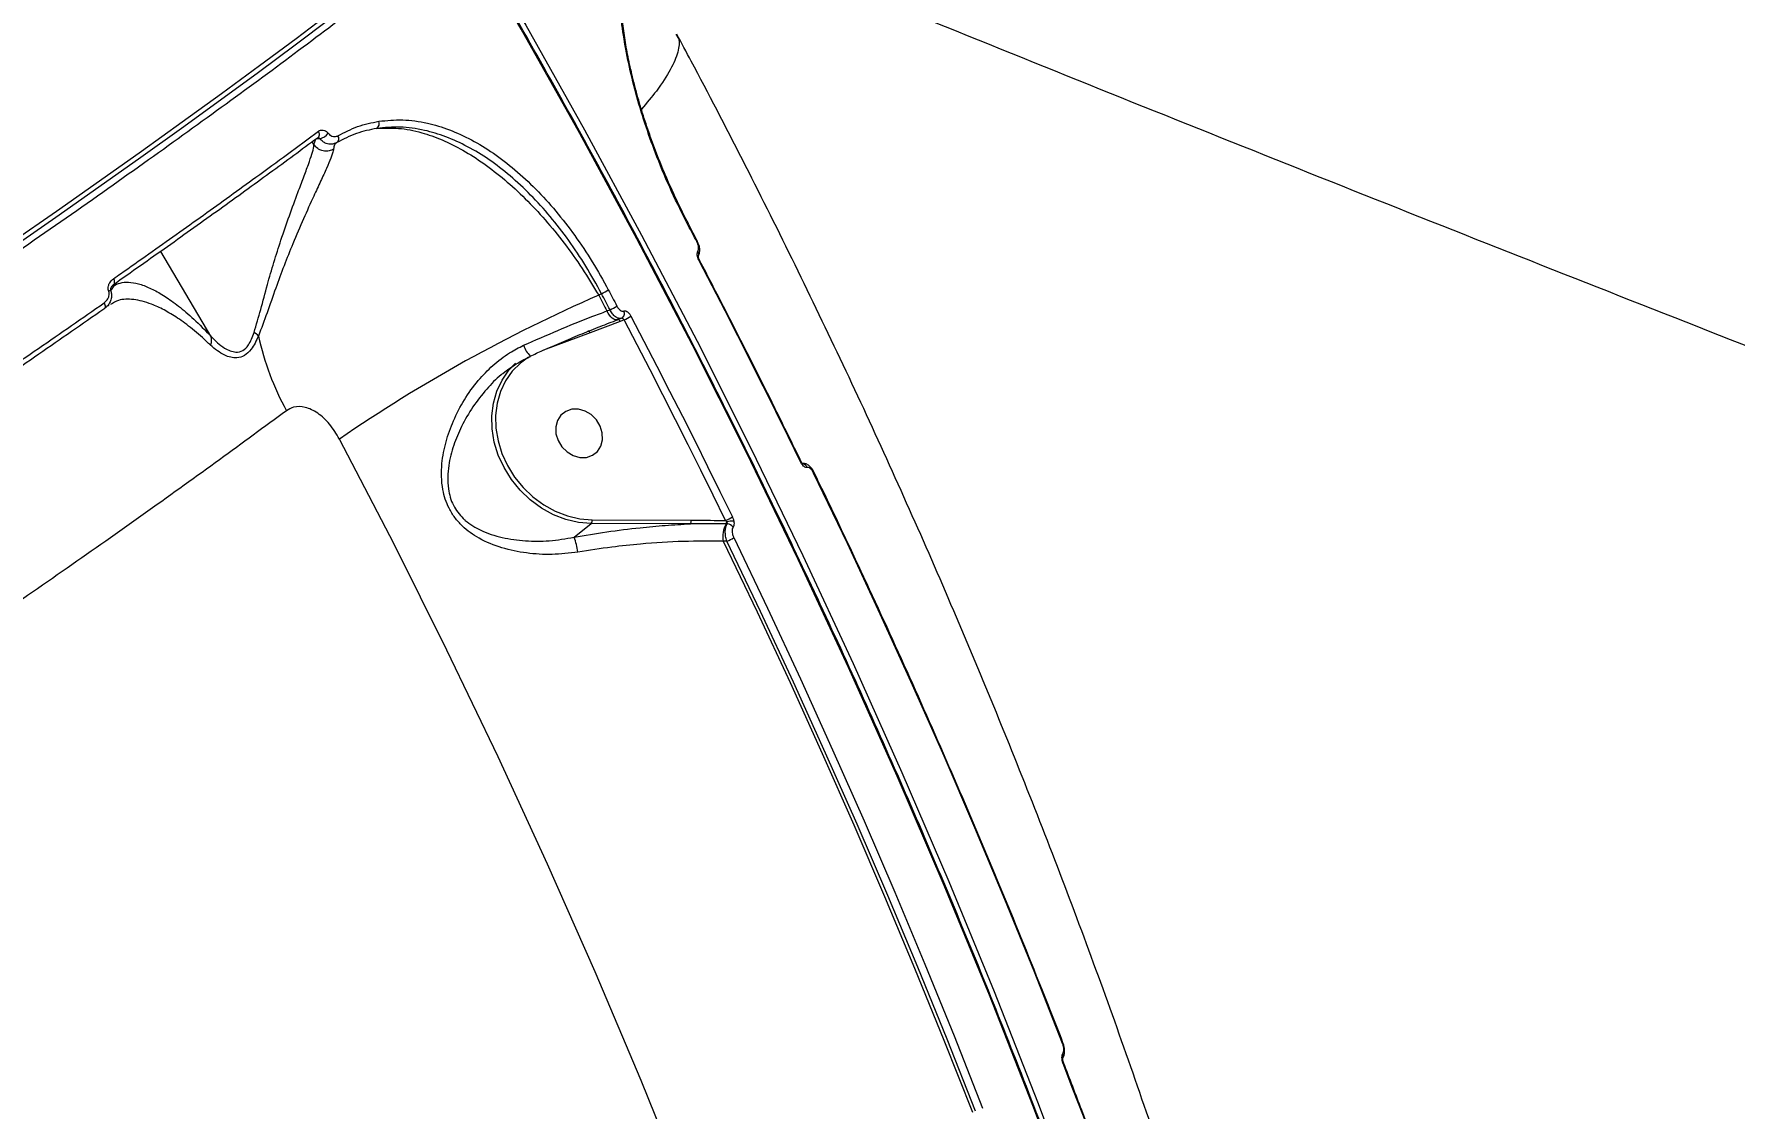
# Model space of a CAD drawing. Header units: millimetres. Extents: x -7245 to 6306, y -6696 to 5973.
# Drawn here: x 2650.9 to 2947.6, y -1444.3 to -1256.7 of the extents above; entities that cross this region are included whole.
import ezdxf

# ---------------------------------------------------------------- set-up
doc = ezdxf.new("R2010")
doc.units = ezdxf.units.MM
for name, color, linetype in [('DIKOM_ОБЪЕКТ', 7, 'Continuous'), ('DIKOM_РАЗМЕР_ЗОНА', 7, 'Continuous'), ('DIKOM_РАЗМЕР_ОБЪЕКТА', 7, 'Continuous')]:
    doc.layers.add(name, color=color, linetype=linetype)
doc.styles.add('style1', font='arial.ttf', dxfattribs={"width": 0.8})
doc.dimstyles.new('1-50', dxfattribs={"dimtxt": 300, "dimasz": 200, "dimexe": 100, "dimexo": 0, "dimgap": 100, "dimtad": 1, "dimtxsty": 'style1', "dimcen": 200, "dimclrd": 7, "dimclre": 7, "dimclrt": 7, "dimadec": 1, "dimazin": 2, "dimtfac": 1, "dimtmove": 0, "dimatfit": 2, "dimfxl": 0, "dimlwd": 25, "dimlwe": 18, "dimarcsym": 0})

# ---------------------------------------------------------------- blocks, each defined once
blk = doc.blocks.new('*D10')
at = {"layer": 'Defpoints', "color": 0, "transparency": 16777216}
for p in [(-4365.71, 2792.53), (4306.16, 475.6), (4306.16, -5965.27)]:
    blk.add_point(p, dxfattribs=at)
at = {"layer": 'DIKOM_РАЗМЕР_ОБЪЕКТА', "color": 7, "lineweight": 18, "transparency": 16777216}
for p, q in [((-4365.71, 2792.53), (-4365.71, -6065.27)), ((4306.16, 475.6), (4306.16, -6065.27))]:
    blk.add_line(p, q, dxfattribs=at)
at = {"layer": 'DIKOM_РАЗМЕР_ОБЪЕКТА', "color": 7, "lineweight": 25, "transparency": 16777216}
blk.add_line((-4165.71, -5965.27), (4106.16, -5965.27), dxfattribs=at)
at = {"layer": 'DIKOM_РАЗМЕР_ОБЪЕКТА', "color": 7, "transparency": 16777216}
for points in [[(-4165.71, -5931.93), (-4165.71, -5998.6), (-4365.71, -5965.27)], [(4106.16, -5931.93), (4106.16, -5998.6), (4306.16, -5965.27)]]:
    blk.add_solid(points, dxfattribs=at)
at = {"layer": 'DIKOM_РАЗМЕР_ОБЪЕКТА', "color": 7, "transparency": 16777216, "insert": (-85.78, -5712.1), "char_height": 300, "attachment_point": 5, "style": 'style1'}
blk.add_mtext('8650', dxfattribs=at)
blk = doc.blocks.new('*D12')
at = {"layer": 'Defpoints', "color": 0, "transparency": 16777216}
for p in [(-5865.71, 123.34), (6306.18, -91.92), (6306.18, -6596.14)]:
    blk.add_point(p, dxfattribs=at)
at = {"layer": 'DIKOM_РАЗМЕР_ЗОНА', "color": 7, "lineweight": 18, "transparency": 16777216}
for p, q in [((-5865.71, 123.34), (-5865.71, -6696.14)), ((6306.18, -91.92), (6306.18, -6696.14))]:
    blk.add_line(p, q, dxfattribs=at)
at = {"layer": 'DIKOM_РАЗМЕР_ЗОНА', "color": 7, "lineweight": 25, "transparency": 16777216}
blk.add_line((-5665.71, -6596.14), (6106.18, -6596.14), dxfattribs=at)
at = {"layer": 'DIKOM_РАЗМЕР_ЗОНА', "color": 7, "transparency": 16777216}
for points in [[(-5665.71, -6562.81), (-5665.71, -6629.48), (-5865.71, -6596.14)], [(6106.18, -6562.81), (6106.18, -6629.48), (6306.18, -6596.14)]]:
    blk.add_solid(points, dxfattribs=at)
at = {"layer": 'DIKOM_РАЗМЕР_ЗОНА', "color": 7, "transparency": 16777216, "insert": (-71.19, -6342.97), "char_height": 300, "attachment_point": 5, "style": 'style1'}
blk.add_mtext('12150', dxfattribs=at)

msp = doc.modelspace()

# ---------------------------------------------------------------- linework, layer by layer
at = {"layer": 'DIKOM_ОБЪЕКТ', "color": 7, "linetype": 'Continuous', "lineweight": 15}
for p, q in [((2699.756, -1276.033), (2699.476, -1275.559)), ((2699.756, -1276.033), (2700.097, -1275.06)), ((2700.788, -1275.01), (2700.097, -1275.06)), ((2699.758, -1276.036), (2699.756, -1276.033)), ((2765.183, -1290.026), (2765.176, -1290.02)), ((2766.664, -1292.838), (2765.183, -1290.026)), ((2681.771, -1309.482), (2673.019, -1294.692)), ((2665.252, -1300.17), (2664.982, -1300.564)), ((2749.971, -1302.072), (2749.47, -1302.333)), ((2663.6, -1304.257), (2663.819, -1304.069)), ((2663.937, -1304.135), (2663.86, -1304.175)), ((2750.917, -1305.081), (2751.451, -1304.882)), ((2753.195, -1306.899), (2747.956, -1308.9)), ((2752.816, -1306.596), (2753.444, -1306.361)), ((2753.915, -1306.63), (2753.195, -1306.899)), ((2747.956, -1308.9), (2739.809, -1311.943)), ((2733.074, -1315.785), (2732.725, -1316.044)), ((2785.162, -1331.709), (2785.037, -1331.709)), ((2785.069, -1331.745), (2785.168, -1331.746)), ((2745.173, -1344.608), (2748.17, -1342.187)), ((2765.467, -1342.248), (2748.17, -1342.187)), ((2748.305, -1341.549), (2765.602, -1341.611)), ((2771.928, -1342.276), (2771.72, -1342.275)), ((2771.844, -1345.293), (2771.214, -1345.291))]:
    msp.add_line(p, q, dxfattribs=at)
at = {"layer": 'DIKOM_ОБЪЕКТ', "color": 7, "linetype": 'Continuous', "lineweight": 15, "flags": 128}
for points in [[(2760.874, -1203.579), (2760.37, -1204.17), (2758.093, -1206.733), (2755.52, -1209.461), (2752.653, -1212.351), (2749.495, -1215.401), (2746.048, -1218.609), (2742.316, -1221.972), (2738.301, -1225.486), (2734.007, -1229.149), (2729.437, -1232.958), (2724.595, -1236.91), (2719.486, -1241.001), (2714.113, -1245.228), (2708.482, -1249.588), (2702.596, -1254.076), (2696.462, -1258.688), (2690.083, -1263.422), (2683.466, -1268.273), (2676.616, -1273.237), (2669.538, -1278.309), (2662.239, -1283.486), (2654.725, -1288.763), (2647.003, -1294.136)], [(2726.236, -1237.07), (2736.762, -1255.195), (2747.008, -1273.459), (2756.969, -1291.855), (2766.643, -1310.381), (2776.027, -1329.027), (2785.117, -1347.791), (2793.912, -1366.665), (2802.408, -1385.645), (2810.604, -1404.723), (2818.496, -1423.895), (2826.082, -1443.155), (2833.359, -1462.497)], [(2832.539, -1463.161), (2825.261, -1443.819), (2817.675, -1424.559), (2809.783, -1405.386), (2801.588, -1386.307), (2793.091, -1367.328), (2784.297, -1348.454), (2775.206, -1329.691), (2765.822, -1311.043), (2756.148, -1292.519), (2746.187, -1274.122), (2735.942, -1255.858), (2725.415, -1237.733)], [(2647.069, -1293.02), (2654.81, -1287.635), (2662.342, -1282.345), (2669.658, -1277.156), (2676.752, -1272.071), (2683.619, -1267.096), (2690.252, -1262.233), (2696.646, -1257.488), (2702.795, -1252.864)], [(2765.183, -1290.026), (2765.183, -1290.042), (2765.157, -1290.08), (2765.1, -1290.134)], [(2766.581, -1292.946), (2766.397, -1292.595), (2766.212, -1292.243), (2766.027, -1291.892), (2765.842, -1291.54), (2765.656, -1291.188), (2765.471, -1290.837), (2765.286, -1290.486), (2765.1, -1290.134)], [(2766.664, -1292.838), (2766.664, -1292.854), (2766.638, -1292.893), (2766.581, -1292.946)], [(2767.082, -1296.243), (2767.082, -1296.26), (2767.055, -1296.299), (2766.997, -1296.353)], [(2784.697, -1331.423), (2782.541, -1327.016), (2780.369, -1322.616), (2778.181, -1318.222), (2775.976, -1313.835), (2773.756, -1309.455), (2771.519, -1305.081), (2769.266, -1300.713), (2766.997, -1296.353)], [(2664.687, -1300.568), (2664.793, -1300.498), (2664.876, -1300.399), (2664.932, -1300.274), (2664.96, -1300.127), (2664.959, -1299.965), (2664.928, -1299.793), (2664.868, -1299.617), (2664.783, -1299.446)], [(2749.47, -1302.333), (2749.651, -1302.676), (2749.832, -1303.02), (2750.013, -1303.363), (2750.194, -1303.707), (2750.375, -1304.05), (2750.556, -1304.394), (2750.737, -1304.738), (2750.917, -1305.081)], [(2751.451, -1304.882), (2751.266, -1304.53), (2751.082, -1304.179), (2750.897, -1303.828), (2750.712, -1303.476), (2750.527, -1303.126), (2750.342, -1302.774), (2750.156, -1302.423), (2749.971, -1302.072)], [(2751.149, -1301.409), (2751.334, -1301.76), (2751.52, -1302.112), (2751.705, -1302.463), (2751.89, -1302.815), (2752.075, -1303.167), (2752.26, -1303.518), (2752.445, -1303.869), (2752.63, -1304.221)], [(2663.138, -1303.671), (2663.221, -1303.838), (2663.28, -1304.008), (2663.312, -1304.175), (2663.317, -1304.333), (2663.295, -1304.476), (2663.245, -1304.601), (2663.17, -1304.701), (2663.073, -1304.774)], [(2752.816, -1306.596), (2752.595, -1306.637), (2752.355, -1306.605), (2752.102, -1306.502), (2751.843, -1306.329), (2751.588, -1306.092), (2751.344, -1305.799), (2751.118, -1305.459), (2750.917, -1305.081)], [(2747.956, -1308.9), (2747.911, -1308.816), (2747.86, -1308.742), (2747.804, -1308.68), (2747.746, -1308.633), (2747.689, -1308.602), (2747.634, -1308.589), (2747.584, -1308.595), (2747.577, -1308.597)], [(2753.195, -1306.899), (2753.155, -1306.823), (2753.11, -1306.756), (2753.061, -1306.697), (2753.01, -1306.649), (2752.958, -1306.615), (2752.908, -1306.594), (2752.86, -1306.588), (2752.816, -1306.596)], [(2771.6, -1341.672), (2769.446, -1337.268), (2767.276, -1332.872), (2765.089, -1328.481), (2762.886, -1324.098), (2760.667, -1319.721), (2758.433, -1315.351), (2756.182, -1310.987), (2753.915, -1306.63)], [(2755.097, -1305.97), (2757.366, -1310.33), (2759.619, -1314.697), (2761.856, -1319.071), (2764.077, -1323.452), (2766.281, -1327.839), (2768.469, -1332.233), (2770.642, -1336.633), (2772.798, -1341.04)], [(2748.17, -1342.187), (2745.951, -1342.008), (2743.73, -1341.494), (2741.554, -1340.653), (2739.473, -1339.506), (2737.532, -1338.077), (2735.773, -1336.396), (2734.234, -1334.502), (2732.949, -1332.436), (2731.946, -1330.242), (2731.248, -1327.969), (2730.869, -1325.666), (2730.818, -1323.384), (2731.096, -1321.173), (2731.697, -1319.08), (2732.607, -1317.153), (2733.807, -1315.433), (2734.964, -1314.226)], [(2737.219, -1313.145), (2735.796, -1314.175), (2734.377, -1315.606), (2733.213, -1317.274), (2732.331, -1319.143), (2731.748, -1321.172), (2731.479, -1323.317), (2731.528, -1325.529), (2731.895, -1327.762), (2732.572, -1329.967), (2733.545, -1332.094), (2734.79, -1334.098), (2736.283, -1335.935), (2737.989, -1337.564), (2739.871, -1338.95), (2741.889, -1340.062), (2743.998, -1340.877), (2746.153, -1341.376), (2748.305, -1341.549)], [(2747.345, -1330.642), (2748.391, -1330.28), (2749.248, -1329.609), (2749.847, -1328.681), (2750.139, -1327.572), (2750.1, -1326.373), (2749.733, -1325.18), (2749.069, -1324.09), (2748.161, -1323.191), (2747.082, -1322.556), (2745.921, -1322.237), (2744.77, -1322.259), (2743.724, -1322.62), (2742.867, -1323.292), (2742.268, -1324.22), (2741.976, -1325.328), (2742.015, -1326.528), (2742.382, -1327.721), (2743.046, -1328.811), (2743.954, -1329.71), (2745.033, -1330.345), (2746.195, -1330.664), (2747.345, -1330.642)], [(2844.179, -1770.477), (2841.683, -1750.803), (2838.851, -1731.122), (2835.683, -1711.442), (2832.181, -1691.768), (2828.346, -1672.106), (2824.178, -1652.464), (2819.68, -1632.846), (2814.853, -1613.261), (2809.697, -1593.712), (2804.216, -1574.208), (2798.41, -1554.754), (2792.282, -1535.357), (2785.833, -1516.021), (2779.066, -1496.755), (2771.982, -1477.563), (2764.584, -1458.452), (2756.875, -1439.428), (2748.856, -1420.498), (2740.53, -1401.666), (2731.9, -1382.939), (2722.97, -1364.324), (2713.74, -1345.826), (2704.215, -1327.45)], [(2784.78, -1331.308), (2784.781, -1331.327), (2784.755, -1331.368), (2784.697, -1331.423)], [(2787.072, -1333.278), (2787.073, -1333.295), (2787.048, -1333.336), (2786.991, -1333.391)], [(2830.44, -1432.977), (2825.462, -1420.386), (2820.354, -1407.834), (2815.115, -1395.32), (2809.747, -1382.846), (2804.249, -1370.415), (2798.624, -1358.028), (2792.871, -1345.686), (2786.991, -1333.391)], [(2771.214, -1345.291), (2777.103, -1357.6), (2782.864, -1369.957), (2788.498, -1382.359), (2794.003, -1394.805), (2799.378, -1407.293), (2804.624, -1419.822), (2809.739, -1432.391), (2814.722, -1444.996)], [(2815.257, -1444.797), (2810.283, -1432.217), (2805.179, -1419.675), (2799.945, -1407.171), (2794.581, -1394.708), (2789.088, -1382.287), (2783.467, -1369.909), (2777.719, -1357.578), (2771.844, -1345.293)], [(2773.04, -1344.666), (2778.92, -1356.961), (2784.673, -1369.303), (2790.298, -1381.69), (2795.795, -1394.121), (2801.164, -1406.594), (2806.402, -1419.109), (2811.511, -1431.661), (2816.489, -1444.252)], [(2830.516, -1432.855), (2830.518, -1432.874), (2830.496, -1432.92), (2830.44, -1432.977)], [(2830.626, -1436.374), (2830.627, -1436.395), (2830.604, -1436.441), (2830.547, -1436.498)], [(2843.792, -1472.209), (2842.194, -1467.731), (2840.58, -1463.257), (2838.949, -1458.787), (2837.302, -1454.321), (2835.638, -1449.859), (2833.957, -1445.401), (2832.26, -1440.948), (2830.547, -1436.498)]]:
    msp.add_lwpolyline(points, dxfattribs=at)
at = {"layer": 'DIKOM_ОБЪЕКТ', "color": 7, "linetype": 'Continuous', "lineweight": 15}
for centre, radius, start, end in [((2710.113, -1272.366), 1.051, 306.04359, 22.61738), ((2699.906, -1274.221), 0.823, 304.67164, 37.94624), ((2700.27, -1272.624), 2.441, 282.26979, 324.09279), ((2703.219, -1274.982), 0.887, 307.47587, 33.69953), ((2766.123, -1295.126), 0.822, 329.4326, 35.52201), ((2665.21, -1304.872), 3.5, 105.80073, 111.21295), ((2858.574, -1552.235), 272.681, 113.58547, 124.47721), ((2747.364, -1296.065), 6.549, 293.45969, 305.30811), ((2748.903, -1298.95), 6.455, 293.24498, 305.26185), ((2753.031, -1305.52), 0.937, 296.18217, 26.99), ((2751.405, -1300.746), 6.397, 293.09866, 305.25541), ((2687.61, -1311.607), 3.271, 41.01246, 58.42817), ((2737.475, -1299.18), 48.498, 192.23837, 208.73956), ((2740.628, -1309.733), 4.467, 197.5004, 226.05296), ((2784.739, -1331.93), 0.369, 343.27276, 37.55812), ((2784.882, -1332.764), 1.029, 20.29403, 77.4529), ((2769.606, -1336.441), 5.598, 290.87165, 304.76291), ((2747.548, -1341.722), 0.776, 323.27027, 12.90922), ((2764.845, -1341.784), 0.776, 323.25668, 12.92281), ((2775.489, -1344.459), 4.356, 149.91389, 191.01164), ((2771.144, -1341.902), 0.687, 327.07222, 358.81859), ((2772.784, -1344.77), 3.008, 85.00287, 108.47028), ((2771.9, -1343.469), 1.193, 31.11065, 88.66229), ((2734.891, -1348.67), 11.056, 7.7219, 21.55503), ((2769.881, -1340.097), 5.554, 290.704, 304.66987), ((2829.806, -1435.114), 0.786, 328.78943, 28.68732)]:
    msp.add_arc(centre, radius, start, end, dxfattribs=at)
for points, knots in [([(2765.1, -1290.134), (2764.111, -1288.183), (2762.133, -1284.279), (2759.697, -1278.478), (2757.686, -1272.92), (2756.08, -1267.668), (2754.786, -1262.505), (2753.83, -1257.504), (2753.206, -1252.729), (2752.913, -1248.242), (2752.968, -1244.127), (2753.322, -1240.381), (2753.82, -1238.274), (2754.069, -1237.222)], [0, 0, 0, 0, 0.1021815, 0.2043649, 0.2924913, 0.3808936, 0.4690155, 0.5574019, 0.6460742, 0.734466, 0.8228794, 0.911577, 1, 1, 1, 1]), ([(3085.728, -1363.662), (3064.802, -1355.677), (3022.948, -1339.705), (2960.603, -1315.47), (2898.559, -1291.032), (2836.852, -1266.376), (2790.429, -1247.577), (2764.607, -1237.026), (2759.173, -1234.806)], [0, 0, 0, 0, 0.1898656, 0.3797463, 0.5696367, 0.7595266, 0.949399, 1, 1, 1, 1]), ([(2725.415, -1237.733), (2723.499, -1239.27), (2718.297, -1243.441), (2708.98, -1250.678), (2697.241, -1259.55), (2684.559, -1268.893), (2671.015, -1278.655), (2656.665, -1288.793), (2641.547, -1299.276), (2625.672, -1310.096), (2609.08, -1321.228), (2591.83, -1332.633), (2574.004, -1344.26), (2555.682, -1356.052), (2536.919, -1367.977), (2517.736, -1380.015), (2498.174, -1392.145), (2478.297, -1404.328), (2458.198, -1416.508), (2437.971, -1428.627), (2417.926, -1440.5), (2398.101, -1452.108), (2378.524, -1463.442), (2359.004, -1474.618), (2339.623, -1485.586), (2320.467, -1496.298), (2301.352, -1506.856), (2282.326, -1517.224), (2263.429, -1527.374), (2244.956, -1537.15), (2226.99, -1546.509), (2209.616, -1555.402), (2192.894, -1563.802), (2176.865, -1571.682), (2161.543, -1579.04), (2146.969, -1585.857), (2133.205, -1592.105), (2120.336, -1597.741), (2109.11, -1602.467), (2102.539, -1605.075), (2099.605, -1606.239)], [0, 0, 0, 0, 0.0156522, 0.0424894, 0.0694114, 0.0963764, 0.1233416, 0.1502634, 0.1771007, 0.2039378, 0.2308598, 0.2578249, 0.2847899, 0.3117117, 0.3385493, 0.3653867, 0.3923086, 0.4192736, 0.4462386, 0.4731606, 0.4999979, 0.525846, 0.55177, 0.5777322, 0.6036943, 0.6296181, 0.6554664, 0.682304, 0.7092256, 0.736191, 0.7631561, 0.790078, 0.8169153, 0.8437527, 0.8706751, 0.8976401, 0.924605, 0.9515268, 0.9783645, 1, 1, 1, 1]), ([(2909.991, -1838.19), (2909.829, -1834.97), (2909.358, -1825.634), (2908.36, -1810.16), (2906.901, -1791.761), (2905.151, -1773.342), (2903.116, -1754.908), (2900.795, -1736.463), (2898.188, -1718.013), (2895.296, -1699.561), (2892.12, -1681.114), (2888.661, -1662.675), (2884.919, -1644.249), (2880.896, -1625.843), (2876.593, -1607.459), (2872.011, -1589.103), (2867.151, -1570.78), (2862.014, -1552.494), (2856.602, -1534.251), (2850.915, -1516.055), (2844.957, -1497.91), (2838.727, -1479.823), (2832.228, -1461.796), (2825.462, -1443.835), (2818.429, -1425.945), (2811.133, -1408.131), (2803.575, -1390.396), (2795.756, -1372.746), (2787.68, -1355.185), (2779.347, -1337.718), (2770.761, -1320.35), (2761.923, -1303.084), (2752.837, -1285.926), (2743.499, -1268.881), (2734.401, -1252.772), (2728.319, -1242.396), (2725.518, -1237.618)], [0, 0, 0, 0, 0.0157718, 0.0457287, 0.0756868, 0.1056442, 0.135602, 0.1655601, 0.195518, 0.2254759, 0.2554335, 0.2853919, 0.3153499, 0.3453077, 0.3752658, 0.4052245, 0.4351821, 0.4651404, 0.4950984, 0.525057, 0.5550154, 0.5849736, 0.6149319, 0.6448901, 0.6748489, 0.7048071, 0.7347659, 0.7647242, 0.7946827, 0.824641, 0.8545995, 0.8845578, 0.9145164, 0.9444748, 0.9744331, 1, 1, 1, 1]), ([(2765.231, -1289.99), (2765.129, -1289.802), (2764.396, -1288.452), (2763.133, -1285.844), (2761.457, -1282.185), (2759.915, -1278.467), (2758.51, -1274.736), (2757.258, -1271.022), (2756.167, -1267.359), (2755.244, -1263.777), (2754.498, -1260.303), (2753.922, -1256.954), (2753.506, -1253.731), (2753.248, -1250.63), (2753.147, -1247.665), (2753.204, -1244.862), (2753.419, -1242.253), (2753.759, -1239.927), (2754.095, -1238.602), (2754.253, -1237.98)], [0, 0, 0, 0, 0.0101748, 0.0731624, 0.1364524, 0.1998649, 0.2631574, 0.3261621, 0.3887348, 0.4507732, 0.5122354, 0.5730026, 0.6337023, 0.6949915, 0.7568168, 0.819095, 0.8817033, 0.9444698, 1, 1, 1, 1]), ([(2762.96, -1256.796), (2763.122, -1257.024), (2763.669, -1257.791), (2763.412, -1259.806), (2762.146, -1262.853), (2760.028, -1266.183), (2757.85, -1268.768), (2756.934, -1269.855)], [0, 0, 0, 0, 0.1018145, 0.3428874, 0.5841757, 0.8252435, 1, 1, 1, 1]), ([(2901.694, -1690.078), (2901.216, -1686.172), (2899.974, -1676.035), (2897.629, -1659.684), (2894.698, -1641.025), (2891.454, -1622.385), (2887.914, -1603.768), (2884.075, -1585.18), (2879.94, -1566.627), (2875.508, -1548.114), (2870.782, -1529.645), (2865.763, -1511.225), (2860.452, -1492.861), (2854.85, -1474.558), (2848.96, -1456.319), (2842.783, -1438.151), (2836.321, -1420.058), (2829.575, -1402.046), (2822.548, -1384.12), (2815.242, -1366.284), (2807.659, -1348.543), (2799.8, -1330.902), (2791.668, -1313.367), (2783.268, -1295.941), (2774.59, -1278.633), (2767.83, -1265.577), (2763.932, -1258.308), (2763.087, -1256.732)], [0, 0, 0, 0, 0.0260972, 0.0677346, 0.1093967, 0.1510823, 0.1927916, 0.2345216, 0.2762733, 0.3180437, 0.3598339, 0.4016428, 0.4434681, 0.4853092, 0.5271665, 0.5690371, 0.6109226, 0.6528209, 0.6947306, 0.7366526, 0.7785852, 0.8205272, 0.862479, 0.9044403, 0.9464091, 0.9883862, 1, 1, 1, 1]), ([(2703.957, -1274.49), (2705.082, -1273.904), (2707.349, -1272.723), (2709.832, -1272.217), (2711.083, -1271.962)], [0, 0, 0, 0, 0.4964654, 1, 1, 1, 1]), ([(2749.971, -1302.072), (2749.079, -1300.457), (2747.291, -1297.22), (2744.269, -1292.714), (2741.042, -1288.531), (2737.612, -1284.761), (2734.033, -1281.435), (2730.346, -1278.602), (2726.59, -1276.318), (2722.809, -1274.59), (2718.863, -1273.401), (2714.795, -1272.822), (2712.086, -1273.085), (2710.731, -1273.216)], [0, 0, 0, 0, 0.0886945, 0.1776689, 0.2663585, 0.3550656, 0.4440591, 0.5327662, 0.6211414, 0.709802, 0.7981765, 0.899089, 1, 1, 1, 1]), ([(2711.083, -1271.962), (2712.463, -1271.829), (2715.225, -1271.562), (2719.375, -1272.154), (2723.4, -1273.367), (2727.259, -1275.131), (2731.094, -1277.461), (2734.86, -1280.352), (2738.516, -1283.745), (2742.02, -1287.592), (2745.319, -1291.86), (2748.408, -1296.458), (2750.236, -1299.76), (2751.149, -1301.409)], [0, 0, 0, 0, 0.100971, 0.2019349, 0.2903369, 0.3790213, 0.4674234, 0.5561104, 0.6450898, 0.733781, 0.8224262, 0.9113565, 1, 1, 1, 1]), ([(2700.374, -1274.898), (2697.621, -1276.929), (2692.115, -1280.991), (2683.352, -1287.333), (2674.256, -1293.838), (2667.877, -1298.324), (2664.687, -1300.568)], [0, 0, 0, 0, 0.2493113, 0.4986278, 0.7493165, 1, 1, 1, 1]), ([(2664.783, -1299.446), (2665.196, -1299.156), (2667.266, -1297.705), (2672.581, -1293.961), (2680.524, -1288.312), (2690.491, -1281.13), (2696.954, -1276.368), (2700.555, -1273.715)], [0, 0, 0, 0, 0.0321652, 0.1608379, 0.4183982, 0.6759561, 1, 1, 1, 1]), ([(2700.788, -1275.01), (2700.77, -1274.986), (2700.739, -1274.946), (2700.679, -1274.888), (2700.598, -1274.834), (2700.548, -1274.83), (2700.517, -1274.828)], [0, 0, 0, 0, 0.1403541, 0.2372376, 0.5394939, 1, 1, 1, 1]), ([(2700.555, -1273.715), (2700.584, -1273.695), (2700.761, -1273.572), (2701.112, -1273.463), (2701.572, -1273.534), (2701.957, -1273.735), (2702.15, -1273.949), (2702.247, -1274.056)], [0, 0, 0, 0, 0.0640035, 0.3885626, 0.6455459, 0.8222163, 1, 1, 1, 1]), ([(2703.758, -1275.685), (2703.441, -1275.815), (2702.859, -1276.053), (2701.984, -1275.901), (2701.288, -1275.55), (2700.958, -1275.193), (2700.788, -1275.01)], [0, 0, 0, 0, 0.3312214, 0.6077691, 0.7983095, 1, 1, 1, 1]), ([(2702.247, -1274.056), (2702.348, -1274.167), (2702.549, -1274.39), (2702.955, -1274.602), (2703.456, -1274.694), (2703.778, -1274.562), (2703.957, -1274.49)], [0, 0, 0, 0, 0.1848171, 0.3685297, 0.6500676, 1, 1, 1, 1]), ([(2703.758, -1275.685), (2703.614, -1275.796), (2703.324, -1276.017), (2703.233, -1276.556), (2703.187, -1276.827)], [0, 0, 0, 0, 0.4978761, 1, 1, 1, 1]), ([(2710.731, -1273.216), (2709.524, -1273.46), (2707.094, -1273.953), (2704.875, -1275.105), (2703.758, -1275.685)], [0, 0, 0, 0, 0.4965025, 1, 1, 1, 1]), ([(2710.731, -1273.216), (2711.986, -1273.156), (2714.495, -1273.036), (2718.355, -1273.806), (2722.129, -1275.14), (2725.764, -1276.95), (2729.429, -1279.276), (2733.078, -1282.111), (2736.666, -1285.405), (2740.149, -1289.114), (2743.47, -1293.21), (2746.621, -1297.609), (2748.521, -1300.76), (2749.47, -1302.333)], [0, 0, 0, 0, 0.103373, 0.2067509, 0.2946055, 0.3827363, 0.4705902, 0.5587489, 0.6471784, 0.7353324, 0.8234655, 0.9118677, 1, 1, 1, 1]), ([(2689.323, -1308.82), (2689.706, -1307.502), (2690.486, -1304.821), (2691.578, -1300.649), (2692.763, -1296.582), (2694.051, -1292.521), (2695.489, -1288.369), (2696.845, -1284.714), (2697.97, -1281.738), (2698.813, -1279.488), (2699.45, -1277.557), (2699.705, -1276.704), (2699.758, -1276.036), (2699.758, -1276.036), (2699.758, -1276.036)], [0, 0, 0, 0, 0.1058544, 0.2153386, 0.3127809, 0.4120269, 0.5248192, 0.6413433, 0.7237043, 0.8082077, 0.8893673, 0.9734869, 0.9999885, 1, 1, 1, 1]), ([(2703.187, -1276.827), (2703.172, -1276.921), (2703.112, -1277.303), (2702.762, -1278.323), (2701.993, -1280.126), (2700.954, -1282.388), (2699.597, -1285.306), (2697.936, -1288.964), (2696.157, -1293.095), (2694.531, -1297.186), (2693.012, -1301.242), (2691.588, -1305.461), (2690.581, -1308.128), (2690.079, -1309.46)], [0, 0, 0, 0, 0.027595, 0.1121828, 0.1968275, 0.2807401, 0.3647, 0.4782436, 0.591906, 0.6886552, 0.7854212, 0.8928615, 1, 1, 1, 1]), ([(2703.187, -1276.827), (2703.149, -1276.849), (2703.031, -1276.917), (2702.654, -1277.089), (2702.003, -1277.23), (2701.158, -1277.125), (2700.338, -1276.747), (2699.96, -1276.283), (2699.758, -1276.036)], [0, 0, 0, 0, 0.0343197, 0.1061269, 0.3220851, 0.5380693, 0.7540217, 1, 1, 1, 1]), ([(2766.792, -1294.649), (2766.833, -1294.557), (2766.916, -1294.374), (2766.915, -1293.955), (2766.818, -1293.487), (2766.682, -1293.141), (2766.593, -1292.969), (2766.581, -1292.946)], [0, 0, 0, 0, 0.2409085, 0.4813908, 0.7220978, 0.962891, 1, 1, 1, 1]), ([(2766.811, -1295.533), (2766.844, -1295.495), (2766.992, -1295.323), (2767.095, -1294.877), (2767.125, -1294.223), (2766.976, -1293.492), (2766.747, -1293.042), (2766.649, -1292.849)], [0, 0, 0, 0, 0.054809, 0.2526647, 0.4998826, 0.7863405, 1, 1, 1, 1]), ([(2766.997, -1296.353), (2766.985, -1296.33), (2766.897, -1296.158), (2766.762, -1295.812), (2766.666, -1295.343), (2766.667, -1294.924), (2766.75, -1294.741), (2766.792, -1294.649)], [0, 0, 0, 0, 0.0370939, 0.2779046, 0.5185959, 0.7591959, 1, 1, 1, 1]), ([(2767.085, -1296.24), (2767.062, -1296.198), (2766.997, -1296.077), (2766.924, -1295.866), (2766.878, -1295.655), (2766.867, -1295.52), (2766.874, -1295.451), (2766.873, -1295.458), (2766.872, -1295.461)], [0, 0, 0, 0, 0.1270732, 0.3674833, 0.5791207, 0.7643615, 0.9195684, 1, 1, 1, 1]), ([(2784.78, -1331.308), (2783.285, -1328.257), (2778.95, -1319.408), (2773.047, -1307.719), (2768.573, -1299.111), (2767.082, -1296.242)], [0, 0, 0, 0, 0.2597967, 0.7532836, 1, 1, 1, 1]), ([(2663.944, -1301.609), (2663.932, -1301.577), (2663.878, -1301.43), (2663.831, -1301.108), (2663.89, -1300.642), (2664.157, -1299.996), (2664.533, -1299.665), (2664.783, -1299.446)], [0, 0, 0, 0, 0.0348587, 0.1620616, 0.3362531, 0.55925, 1, 1, 1, 1]), ([(2664.257, -1301.504), (2664.276, -1301.553), (2664.362, -1301.782), (2664.45, -1302.267), (2664.392, -1302.975), (2664.067, -1303.809), (2663.574, -1304.412), (2663.174, -1304.701), (2663.073, -1304.774)], [0, 0, 0, 0, 0.0398262, 0.1864801, 0.37145, 0.5854751, 0.8948624, 1, 1, 1, 1]), ([(2663.138, -1303.671), (2663.381, -1303.459), (2663.742, -1303.144), (2663.998, -1302.529), (2664.054, -1302.088), (2664.006, -1301.78), (2663.955, -1301.638), (2663.944, -1301.609)], [0, 0, 0, 0, 0.4455553, 0.6623343, 0.836534, 0.9657708, 1, 1, 1, 1]), ([(2664.687, -1300.568), (2664.578, -1300.677), (2664.419, -1300.836), (2664.282, -1301.115), (2664.237, -1301.286), (2664.236, -1301.405), (2664.245, -1301.464), (2664.254, -1301.492), (2664.257, -1301.504)], [0, 0, 0, 0, 0.506663, 0.7402944, 0.8952152, 0.953276, 0.9810075, 1, 1, 1, 1]), ([(2664.982, -1300.564), (2664.941, -1300.617), (2664.732, -1300.881), (2664.487, -1301.196), (2664.289, -1301.461), (2664.257, -1301.504)], [0, 0, 0, 0, 0.1735202, 0.8675323, 1, 1, 1, 1]), ([(2664.982, -1300.564), (2665.403, -1300.389), (2666.244, -1300.039), (2667.802, -1300.033), (2669.578, -1300.415), (2671.563, -1301.236), (2673.729, -1302.475), (2676.112, -1304.187), (2678.744, -1306.39), (2680.762, -1308.452), (2681.771, -1309.482)], [0, 0, 0, 0, 0.1257479, 0.2514913, 0.3794618, 0.5074255, 0.6285612, 0.7496692, 0.8749008, 1, 1, 1, 1]), ([(2614.974, -1336.448), (2619.198, -1333.63), (2627.646, -1327.995), (2639.865, -1319.723), (2651.765, -1311.583), (2659.347, -1306.308), (2663.138, -1303.671)], [0, 0, 0, 0, 0.2490988, 0.4981918, 0.7490949, 1, 1, 1, 1]), ([(2663.073, -1304.774), (2659.318, -1307.386), (2651.809, -1312.61), (2639.97, -1320.711), (2627.754, -1328.981), (2619.265, -1334.645), (2615.02, -1337.476)], [0, 0, 0, 0, 0.2490944, 0.4981937, 0.7490946, 1, 1, 1, 1]), ([(2681.708, -1311.064), (2681.6, -1310.96), (2680.504, -1309.903), (2678.518, -1308.156), (2675.928, -1306.242), (2673.566, -1304.835), (2670.944, -1303.642), (2668.222, -1302.963), (2665.826, -1303.007), (2664.698, -1303.7), (2664.249, -1303.975)], [0, 0, 0, 0, 0.0128441, 0.1304553, 0.2486206, 0.3671014, 0.4851358, 0.6782833, 0.8719354, 1, 1, 1, 1]), ([(2736.367, -1311.077), (2738.373, -1310.192), (2742.443, -1308.396), (2747.3, -1306.439), (2750.044, -1305.409), (2750.917, -1305.081)], [0, 0, 0, 0, 0.3984849, 0.8085133, 1, 1, 1, 1]), ([(2753.444, -1306.361), (2753.423, -1306.369), (2753.26, -1306.424), (2752.91, -1306.407), (2752.384, -1306.12), (2751.864, -1305.601), (2751.589, -1305.122), (2751.451, -1304.882)], [0, 0, 0, 0, 0.037056, 0.2779207, 0.5186656, 0.7592868, 1, 1, 1, 1]), ([(2752.63, -1304.221), (2752.716, -1304.364), (2752.886, -1304.65), (2753.209, -1304.957), (2753.535, -1305.126), (2753.752, -1305.133), (2753.853, -1305.099), (2753.866, -1305.095)], [0, 0, 0, 0, 0.2404668, 0.4810527, 0.7219461, 0.9629125, 1, 1, 1, 1]), ([(2753.866, -1305.095), (2753.879, -1305.09), (2753.98, -1305.055), (2754.197, -1305.064), (2754.521, -1305.233), (2754.842, -1305.54), (2755.012, -1305.827), (2755.097, -1305.97)], [0, 0, 0, 0, 0.0373461, 0.2783424, 0.5190438, 0.7595842, 1, 1, 1, 1]), ([(2737.532, -1312.966), (2738.248, -1312.642), (2740.067, -1311.818), (2742.966, -1310.564), (2746.206, -1309.201), (2749.357, -1307.935), (2751.557, -1307.073), (2752.654, -1306.671), (2752.779, -1306.626)], [0, 0, 0, 0, 0.1351797, 0.3436282, 0.5532401, 0.7633452, 0.9730036, 1, 1, 1, 1]), ([(2753.915, -1306.63), (2753.882, -1306.584), (2753.816, -1306.492), (2753.694, -1306.396), (2753.57, -1306.345), (2753.488, -1306.346), (2753.449, -1306.36), (2753.444, -1306.361)], [0, 0, 0, 0, 0.2401486, 0.4810556, 0.7220318, 0.9629299, 1, 1, 1, 1]), ([(2690.079, -1309.46), (2689.689, -1310.291), (2689.013, -1311.729), (2687.658, -1312.974), (2686.394, -1313.334), (2685.224, -1313.21), (2683.587, -1312.633), (2682.499, -1311.725), (2681.708, -1311.064)], [0, 0, 0, 0, 0.1914525, 0.3312543, 0.4704932, 0.5835721, 0.6969356, 1, 1, 1, 1]), ([(2681.708, -1311.064), (2681.723, -1311.026), (2681.829, -1310.757), (2681.951, -1310.194), (2681.837, -1309.737), (2681.776, -1309.491)], [0, 0, 0, 0, 0.0697687, 0.5004926, 1, 1, 1, 1]), ([(2681.771, -1309.482), (2681.772, -1309.483), (2681.774, -1309.486), (2681.775, -1309.489), (2681.776, -1309.491), (2681.776, -1309.491)], [0, 0, 0, 0, 0.4847444, 0.8362168, 1, 1, 1, 1]), ([(2681.776, -1309.491), (2681.777, -1309.492), (2682.512, -1310.308), (2683.58, -1311.28), (2685.127, -1312.079), (2686.203, -1312.339), (2687.353, -1312.126), (2688.532, -1310.973), (2689.031, -1309.616), (2689.323, -1308.82)], [0, 0, 0, 0, 0.0003085, 0.316857, 0.4308489, 0.5444351, 0.6783373, 0.8113888, 1, 1, 1, 1]), ([(2745.846, -1347.185), (2744.335, -1347.368), (2741.309, -1347.736), (2736.838, -1347.436), (2732.545, -1346.566), (2728.742, -1345.017), (2726.021, -1343.106), (2724.336, -1341.211), (2723.043, -1339.146), (2722.241, -1336.658), (2721.98, -1334.005), (2722.091, -1331.185), (2722.728, -1327.892), (2724.065, -1324.164), (2725.94, -1320.562), (2728.27, -1317.309), (2730.943, -1314.548), (2733.625, -1312.457), (2735.54, -1311.493), (2736.367, -1311.077)], [0, 0, 0, 0, 0.0759091, 0.1519048, 0.2286339, 0.30519, 0.3688616, 0.4016199, 0.4343319, 0.490455, 0.5282384, 0.566082, 0.6308739, 0.6957701, 0.7645246, 0.8332292, 0.8936805, 0.9540617, 1, 1, 1, 1]), ([(2732.721, -1316.041), (2732.765, -1316.001), (2733.41, -1315.415), (2734.823, -1314.483), (2736.404, -1313.516), (2737.361, -1313.136), (2737.567, -1313.054)], [0, 0, 0, 0, 0.031173, 0.4556445, 0.8823454, 1, 1, 1, 1]), ([(2732.725, -1316.044), (2732.633, -1316.112), (2731.582, -1316.883), (2729.795, -1318.822), (2727.429, -1321.809), (2725.519, -1325.117), (2724.079, -1328.538), (2723.309, -1331.518), (2723.061, -1334.094), (2723.174, -1336.454), (2723.947, -1339.085), (2725.243, -1340.794), (2726.861, -1342.279), (2729.077, -1343.626), (2732.626, -1344.753), (2736.641, -1345.29), (2740.86, -1345.315), (2743.724, -1344.846), (2745.173, -1344.608)], [0, 0, 0, 0, 0.0066962, 0.0764727, 0.1541799, 0.2334873, 0.3053995, 0.3787792, 0.4189329, 0.4600563, 0.5181401, 0.5755193, 0.5858857, 0.6543781, 0.7389484, 0.8263404, 0.9120823, 1, 1, 1, 1]), ([(2694.951, -1322.499), (2691.116, -1325.327), (2683.434, -1330.992), (2670.887, -1339.992), (2657.641, -1349.329), (2643.683, -1358.993), (2629.097, -1368.933), (2613.919, -1379.122), (2598.163, -1389.547), (2581.867, -1400.187), (2565.086, -1411.006), (2547.9, -1421.954), (2530.388, -1432.982), (2512.599, -1444.057), (2494.556, -1455.164), (2476.294, -1466.282), (2457.878, -1477.375), (2439.392, -1488.393), (2420.923, -1499.285), (2402.518, -1510.022), (2384.212, -1520.582), (2366.032, -1530.953), (2348.043, -1541.099), (2330.329, -1550.974), (2312.973, -1560.533), (2296.018, -1569.752), (2279.503, -1578.607), (2263.447, -1587.093), (2247.909, -1595.18), (2232.961, -1602.831), (2218.668, -1610.014), (2206.107, -1616.197), (2195.086, -1621.516), (2188.768, -1624.491), (2185.609, -1625.978)], [0, 0, 0, 0, 0.0315572, 0.0632133, 0.0949199, 0.1266266, 0.1582832, 0.1898398, 0.2213973, 0.2530547, 0.2847623, 0.3164701, 0.3481274, 0.3796854, 0.4112654, 0.4429445, 0.4746744, 0.5064044, 0.5380838, 0.5696642, 0.6012953, 0.6330255, 0.6648065, 0.6965878, 0.7283185, 0.7599498, 0.7916592, 0.8234677, 0.855327, 0.8871861, 0.9189951, 0.950705, 0.9753522, 1, 1, 1, 1]), ([(2704.215, -1327.45), (2703.667, -1326.545), (2702.578, -1324.747), (2700.457, -1322.814), (2698.262, -1321.764), (2696.34, -1321.693), (2695.36, -1322.262), (2694.951, -1322.499)], [0, 0, 0, 0, 0.218035, 0.4332458, 0.6437901, 0.8514463, 1, 1, 1, 1]), ([(2785.093, -1332.037), (2785.051, -1331.986), (2784.906, -1331.811), (2784.784, -1331.584), (2784.697, -1331.423)], [0, 0, 0, 0, 0.2879939, 1, 1, 1, 1]), ([(2785.032, -1331.705), (2784.999, -1331.664), (2784.928, -1331.575), (2784.837, -1331.426), (2784.791, -1331.328), (2784.781, -1331.308)], [0, 0, 0, 0, 0.3970566, 0.8722776, 1, 1, 1, 1]), ([(2785.124, -1331.796), (2785.125, -1331.797), (2785.128, -1331.799), (2785.086, -1331.767), (2785.045, -1331.719), (2785.031, -1331.702)], [0, 0, 0, 0, 0.2517174, 0.7502757, 1, 1, 1, 1]), ([(2785.847, -1332.407), (2785.769, -1332.419), (2785.613, -1332.443), (2785.342, -1332.296), (2785.171, -1332.118), (2785.093, -1332.037)], [0, 0, 0, 0, 0.3508718, 0.7013941, 1, 1, 1, 1]), ([(2787.067, -1333.282), (2787.048, -1333.238), (2786.902, -1332.913), (2786.541, -1332.402), (2785.999, -1331.937), (2785.513, -1331.709), (2785.239, -1331.729), (2785.167, -1331.734)], [0, 0, 0, 0, 0.0508566, 0.3805543, 0.6789755, 0.9156283, 1, 1, 1, 1]), ([(2786.991, -1333.391), (2786.905, -1333.231), (2786.731, -1332.911), (2786.414, -1332.567), (2786.101, -1332.37), (2785.931, -1332.395), (2785.847, -1332.407)], [0, 0, 0, 0, 0.2566414, 0.5136331, 0.7611729, 1, 1, 1, 1]), ([(2830.516, -1432.855), (2829.285, -1429.715), (2825.715, -1420.612), (2819.604, -1405.602), (2812.098, -1387.854), (2804.329, -1370.19), (2796.442, -1352.924), (2790.631, -1340.641), (2787.521, -1334.208), (2787.072, -1333.278)], [0, 0, 0, 0, 0.0934417, 0.2709451, 0.448444, 0.6259456, 0.8034443, 0.9716038, 1, 1, 1, 1]), ([(2772.798, -1341.04), (2772.829, -1341.108), (2772.938, -1341.343), (2773.001, -1341.594), (2773.046, -1341.773)], [0, 0, 0, 0, 0.2879218, 1, 1, 1, 1]), ([(2745.173, -1344.608), (2747.07, -1344.279), (2750.893, -1343.615), (2756.241, -1342.953), (2761.128, -1342.49), (2764.016, -1342.329), (2765.467, -1342.248)], [0, 0, 0, 0, 0.2794481, 0.5634199, 0.7807125, 1, 1, 1, 1]), ([(2771.72, -1342.275), (2769.91, -1342.259), (2767.831, -1342.241), (2765.738, -1342.247), (2765.467, -1342.248)], [0, 0, 0, 0, 0.8707481, 1, 1, 1, 1]), ([(2765.602, -1341.611), (2765.87, -1341.612), (2767.869, -1341.625), (2769.869, -1341.65), (2771.6, -1341.672)], [0, 0, 0, 0, 0.1343668, 1, 1, 1, 1]), ([(2771.844, -1345.293), (2771.817, -1345.211), (2771.702, -1344.864), (2771.573, -1344.22), (2771.549, -1343.428), (2771.659, -1342.733), (2771.838, -1342.429), (2771.928, -1342.276)], [0, 0, 0, 0, 0.0748554, 0.3152301, 0.5451771, 0.7715107, 1, 1, 1, 1]), ([(2771.83, -1341.916), (2771.781, -1341.856), (2771.712, -1341.77), (2771.626, -1341.694), (2771.6, -1341.672)], [0, 0, 0, 0, 0.7056544, 1, 1, 1, 1]), ([(2771.928, -1342.276), (2771.938, -1342.251), (2771.951, -1342.221), (2771.948, -1342.143), (2771.918, -1342.047), (2771.859, -1341.959), (2771.83, -1341.916)], [0, 0, 0, 0, 0.2617552, 0.32059, 0.6710244, 1, 1, 1, 1]), ([(2772.922, -1342.853), (2772.871, -1342.945), (2772.769, -1343.129), (2772.736, -1343.548), (2772.798, -1344.024), (2772.921, -1344.409), (2773.017, -1344.616), (2773.04, -1344.666)], [0, 0, 0, 0, 0.2250309, 0.4495822, 0.6804325, 0.9238356, 1, 1, 1, 1]), ([(2773.046, -1341.773), (2773.065, -1341.902), (2773.107, -1342.184), (2773.073, -1342.577), (2772.972, -1342.761), (2772.922, -1342.853)], [0, 0, 0, 0, 0.2985728, 0.6492369, 1, 1, 1, 1]), ([(2771.214, -1345.291), (2768.919, -1345.276), (2764.265, -1345.245), (2757.638, -1345.676), (2751.444, -1346.319), (2747.811, -1346.881), (2745.846, -1347.185)], [0, 0, 0, 0, 0.2848574, 0.5777497, 0.7715661, 1, 1, 1, 1]), ([(2925.495, -1717.924), (2931.577, -1703.651), (2944.972, -1672.213), (2966.208, -1623.837), (2989.278, -1572.247), (3012.927, -1520.328), (3045.116, -1450.612), (3069.483, -1398.443), (3085.728, -1363.662)], [0, 0, 0, 0, 0.1196486, 0.2635424, 0.4074385, 0.5555681, 0.7036986, 1, 1, 1, 1]), ([(2830.496, -1434.737), (2830.542, -1434.644), (2830.634, -1434.458), (2830.667, -1434.029), (2830.617, -1433.547), (2830.519, -1433.186), (2830.45, -1433.004), (2830.44, -1432.977)], [0, 0, 0, 0, 0.2394496, 0.4788198, 0.7180228, 0.957776, 1, 1, 1, 1]), ([(2830.454, -1435.523), (2830.485, -1435.487), (2830.636, -1435.315), (2830.76, -1434.864), (2830.826, -1434.184), (2830.734, -1433.454), (2830.562, -1433.027), (2830.498, -1432.868)], [0, 0, 0, 0, 0.0536596, 0.2629169, 0.5284364, 0.823758, 1, 1, 1, 1]), ([(2830.547, -1436.498), (2830.537, -1436.471), (2830.468, -1436.289), (2830.372, -1435.927), (2830.322, -1435.444), (2830.358, -1435.015), (2830.45, -1434.83), (2830.496, -1434.737)], [0, 0, 0, 0, 0.0424549, 0.2824727, 0.5216918, 0.7606738, 1, 1, 1, 1]), ([(2830.628, -1436.371), (2830.611, -1436.329), (2830.561, -1436.203), (2830.508, -1435.975), (2830.48, -1435.74), (2830.482, -1435.579), (2830.497, -1435.488), (2830.498, -1435.486), (2830.499, -1435.486)], [0, 0, 0, 0, 0.1157754, 0.3439395, 0.5504025, 0.7303202, 0.8789332, 1, 1, 1, 1]), ([(2843.869, -1472.082), (2842.738, -1468.917), (2839.458, -1459.74), (2835.036, -1447.838), (2831.681, -1439.119), (2830.625, -1436.374)], [0, 0, 0, 0, 0.2651021, 0.7686849, 1, 1, 1, 1])]:
    msp.add_open_spline(points, degree=3, knots=knots, dxfattribs=at)

# ---------------------------------------------------------------- dimensions: what is measured, and where the dimension line sits
at = {"layer": 'DIKOM_РАЗМЕР_ЗОНА'}
dim = msp.add_linear_dim(base=(6306.184, -6596.144), p1=(-5865.714, 123.344), p2=(6306.184, -91.922), text='12150', dimstyle='1-50', dxfattribs=at)
dim.commit()
dim.dimension.update_dxf_attribs({"geometry": '*D12', "text_midpoint": (-71.192, -6596.144), "dimtype": 160})
at = {"layer": 'DIKOM_РАЗМЕР_ОБЪЕКТА'}
dim = msp.add_linear_dim(base=(4306.158, -5965.268), p1=(-4365.714, 2792.532), p2=(4306.158, 475.605), text='8650', dimstyle='1-50', dxfattribs=at)
dim.commit()
dim.dimension.update_dxf_attribs({"geometry": '*D10', "text_midpoint": (-85.784, -5965.268), "dimtype": 160})

doc.saveas('drawing.dxf')
